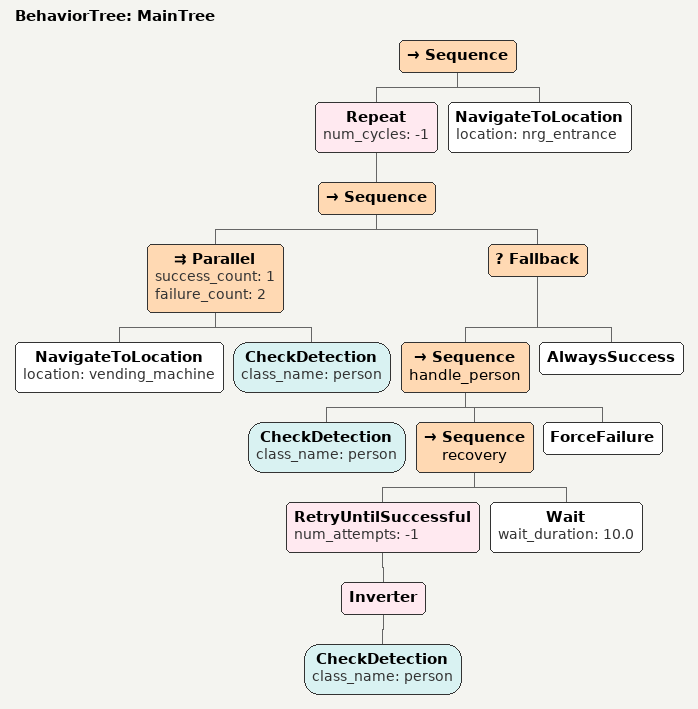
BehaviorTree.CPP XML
<root BTCPP_format="4">
  <BehaviorTree ID="MainTree">
    <Sequence>
      <Repeat num_cycles="-1">
        <Sequence>
          <Parallel success_count="1" failure_count="2">
            <NavigateToLocation location="vending_machine"/>
            <CheckDetection class_name="person"/>
          </Parallel>
          <Fallback>
            <Sequence name="handle_person">
              <CheckDetection class_name="person"/>
              <Sequence name="recovery">
                <RetryUntilSuccessful num_attempts="-1">
                  <Inverter>
                    <CheckDetection class_name="person"/>
                  </Inverter>
                </RetryUntilSuccessful>
                <Wait wait_duration="10.0"/>
              </Sequence>
              <ForceFailure/>
            </Sequence>
            <AlwaysSuccess/>
          </Fallback>
        </Sequence>
      </Repeat>
      <NavigateToLocation location="nrg_entrance"/>
    </Sequence>
  </BehaviorTree>
</root>
